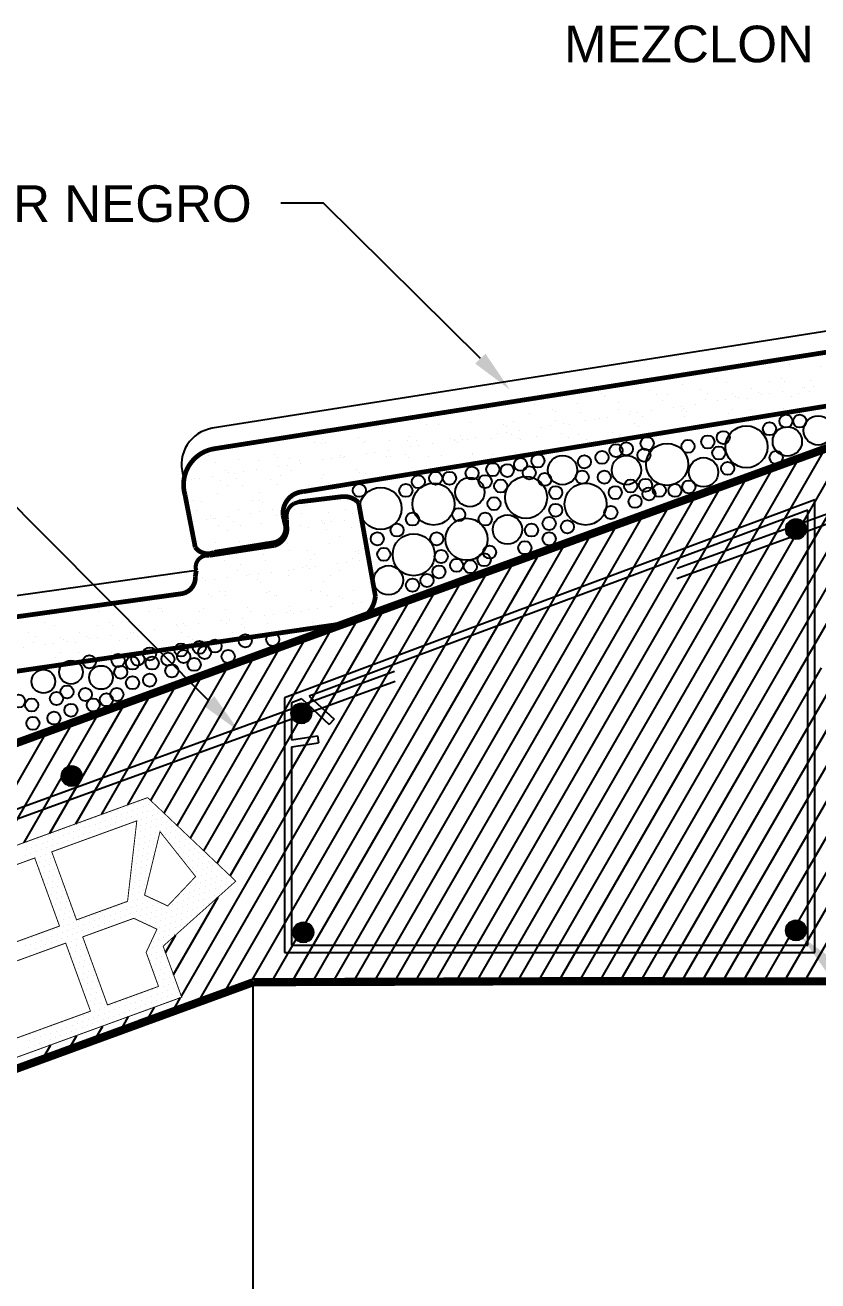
# Model space of a CAD drawing. Header units: inches. Extents: x -370 to 18, y -197 to 199.
# Drawn here: x -234.68 to -230.78, y -28.8 to -22.62 of the extents above; entities that cross this region are included whole.
import ezdxf
from ezdxf.enums import TextEntityAlignment as Align

# ---------------------------------------------------------------- set-up
doc = ezdxf.new("R2010")
doc.units = ezdxf.units.IN
doc.header["$MEASUREMENT"] = 0
doc.layers.add('TRAMAS', color=7, linetype='Continuous')
doc.styles.get("Standard").update_dxf_attribs({"font": 'arial.ttf'})

# ---------------------------------------------------------------- blocks, each defined once
blk = doc.blocks.new('*X574')
at = {"color": 0}
for p, q in [((4.0702, 4.6177), (4.0702, 4.6177)), ((4.0977, 4.627), (4.0977, 4.627)), ((4.1948, 4.618), (4.1948, 4.618)), ((4.0871, 4.607), (4.0871, 4.607)), ((4.1375, 4.5905), (4.1375, 4.5905)), ((4.1398, 4.5841), (4.1398, 4.5841)), ((4.1449, 4.5837), (4.1449, 4.5837)), ((4.1542, 4.6097), (4.1542, 4.6097)), ((4.1606, 4.5868), (4.1606, 4.5868)), ((4.1931, 4.5911), (4.1931, 4.5911)), ((4.2117, 4.6072), (4.2117, 4.6072)), ((4.0529, 4.5726), (4.0529, 4.5726)), ((4.0854, 4.5769), (4.0854, 4.5769)), ((4.1059, 4.5727), (4.1059, 4.5727)), ((4.1478, 4.5683), (4.1478, 4.5683)), ((4.1797, 4.5518), (4.1797, 4.5518)), ((4.2106, 4.5741), (4.2106, 4.5741)), ((4.0544, 4.5331), (4.0544, 4.5331)), ((4.1567, 4.5327), (4.1567, 4.5327)), ((3.8981, 4.4922), (3.8981, 4.4922)), ((3.978, 4.5173), (3.978, 4.5173)), ((3.9948, 4.5066), (3.9948, 4.5066)), ((4.0004, 4.4918), (4.0004, 4.4918)), ((4.0594, 4.5167), (4.0594, 4.5167)), ((4.1025, 4.5176), (4.1025, 4.5176)), ((4.1085, 4.4956), (4.1085, 4.4956)), ((4.1194, 4.5068), (4.1194, 4.5068)), ((4.2132, 4.497), (4.2132, 4.497)), ((4.2195, 4.5154), (4.2195, 4.5154)), ((4.2269, 4.5086), (4.2269, 4.5086)), ((4.2271, 4.5178), (4.2271, 4.5178)), ((4.23, 4.4924), (4.23, 4.4924)), ((4.244, 4.5071), (4.244, 4.5071)), ((3.931, 4.4677), (3.931, 4.4677)), ((3.9392, 4.4816), (3.9392, 4.4816)), ((3.9821, 4.4598), (3.9821, 4.4598)), ((4.0146, 4.464), (4.0146, 4.464)), ((4.0556, 4.4679), (4.0556, 4.4679)), ((4.069, 4.4712), (4.069, 4.4712)), ((4.0898, 4.4739), (4.0898, 4.4739)), ((4.0993, 4.4802), (4.0993, 4.4802)), ((4.1066, 4.4735), (4.1066, 4.4735)), ((4.1223, 4.4782), (4.1223, 4.4782)), ((4.1766, 4.4854), (4.1766, 4.4854)), ((4.1801, 4.4681), (4.1801, 4.4681)), ((4.1975, 4.4881), (4.1975, 4.4881)), ((3.8442, 4.4508), (3.8442, 4.4508)), ((3.8536, 4.4428), (3.8536, 4.4428)), ((3.8744, 4.4456), (3.8744, 4.4456)), ((3.907, 4.4499), (3.907, 4.4499)), ((3.9522, 4.4547), (3.9522, 4.4547)), ((3.9613, 4.457), (3.9613, 4.457)), ((3.979, 4.4451), (3.979, 4.4451)), ((3.9864, 4.4384), (3.9864, 4.4384)), ((4.0569, 4.4561), (4.0569, 4.4561)), ((4.1414, 4.4416), (4.1414, 4.4416)), ((4.1592, 4.4556), (4.1592, 4.4556)), ((3.778, 4.406), (3.778, 4.406)), ((3.8588, 4.41), (3.8588, 4.41)), ((3.8661, 4.4033), (3.8661, 4.4033)), ((3.8857, 4.417), (3.8857, 4.417)), ((3.9006, 4.4152), (3.9006, 4.4152)), ((3.9026, 4.4062), (3.9026, 4.4062)), ((4.0029, 4.4147), (4.0029, 4.4147)), ((4.0103, 4.4172), (4.0103, 4.4172)), ((4.0212, 4.4065), (4.0212, 4.4065)), ((4.0271, 4.4064), (4.0271, 4.4064)), ((4.111, 4.4186), (4.111, 4.4186)), ((4.1348, 4.4174), (4.1348, 4.4174)), ((4.1517, 4.4067), (4.1517, 4.4067)), ((4.1812, 4.4051), (4.1812, 4.4051)), ((4.1886, 4.3984), (4.1886, 4.3984)), ((4.2157, 4.4199), (4.2157, 4.4199)), ((4.2594, 4.4176), (4.2594, 4.4176)), ((3.5316, 4.369), (3.5316, 4.369)), ((3.5785, 4.3763), (3.5785, 4.3763)), ((3.5896, 4.3668), (3.5896, 4.3668)), ((3.6397, 4.3729), (3.6397, 4.3729)), ((3.7142, 4.3671), (3.7142, 4.3671)), ((3.7385, 4.3749), (3.7385, 4.3749)), ((3.7444, 4.3743), (3.7444, 4.3743)), ((3.7459, 4.3682), (3.7459, 4.3682)), ((3.8387, 4.3673), (3.8387, 4.3673)), ((3.8467, 4.3738), (3.8467, 4.3738)), ((3.9009, 4.3714), (3.9009, 4.3714)), ((3.9547, 4.3777), (3.9547, 4.3777)), ((3.9633, 4.3675), (3.9633, 4.3675)), ((4.0594, 4.379), (4.0594, 4.379)), ((4.061, 4.37), (4.061, 4.37)), ((4.0879, 4.3677), (4.0879, 4.3677)), ((4.1058, 4.3725), (4.1058, 4.3725)), ((4.1267, 4.3752), (4.1267, 4.3752)), ((4.1592, 4.3795), (4.1592, 4.3795)), ((4.1617, 4.3785), (4.1617, 4.3785)), ((4.2124, 4.368), (4.2124, 4.368)), ((4.2135, 4.3867), (4.2135, 4.3867)), ((4.2234, 4.3665), (4.2234, 4.3665)), ((4.2343, 4.3894), (4.2343, 4.3894)), ((3.3032, 4.338), (3.3032, 4.338)), ((3.4582, 4.3412), (3.4582, 4.3412)), ((3.6183, 4.3398), (3.6183, 4.3398)), ((3.7807, 4.3363), (3.7807, 4.3363)), ((3.7984, 4.3368), (3.7984, 4.3368)), ((3.8362, 4.337), (3.8362, 4.337)), ((3.8905, 4.3441), (3.8905, 4.3441)), ((3.9031, 4.3381), (3.9031, 4.3381)), ((3.9113, 4.3469), (3.9113, 4.3469)), ((3.9438, 4.3512), (3.9438, 4.3512)), ((3.9982, 4.3583), (3.9982, 4.3583)), ((4.0055, 4.3376), (4.0055, 4.3376)), ((4.019, 4.3611), (4.019, 4.3611)), ((4.0515, 4.3653), (4.0515, 4.3653)), ((4.0684, 4.3633), (4.0684, 4.3633)), ((4.1135, 4.3415), (4.1135, 4.3415)), ((4.2182, 4.3428), (4.2182, 4.3428)), ((3.1706, 4.3154), (3.1706, 4.3154)), ((3.1756, 4.3096), (3.1756, 4.3096)), ((3.273, 4.3286), (3.273, 4.3286)), ((3.2952, 4.3157), (3.2952, 4.3157)), ((3.312, 4.3049), (3.312, 4.3049)), ((3.338, 4.3061), (3.338, 4.3061)), ((3.3753, 4.3281), (3.3753, 4.3281)), ((3.4197, 4.3159), (3.4197, 4.3159)), ((3.4366, 4.3051), (3.4366, 4.3051)), ((3.4834, 4.332), (3.4834, 4.332)), ((3.5443, 4.3161), (3.5443, 4.3161)), ((3.5612, 4.3054), (3.5612, 4.3054)), ((3.5881, 4.3334), (3.5881, 4.3334)), ((3.6208, 4.3086), (3.6208, 4.3086)), ((3.6256, 4.3331), (3.6256, 4.3331)), ((3.6689, 4.3163), (3.6689, 4.3163)), ((3.6752, 4.3158), (3.6752, 4.3158)), ((3.6857, 4.3056), (3.6857, 4.3056)), ((3.6904, 4.3329), (3.6904, 4.3329)), ((3.696, 4.3185), (3.696, 4.3185)), ((3.7285, 4.3228), (3.7285, 4.3228)), ((3.7828, 4.33), (3.7828, 4.33)), ((3.7934, 4.3166), (3.7934, 4.3166)), ((3.8036, 4.3327), (3.8036, 4.3327)), ((3.8103, 4.3058), (3.8103, 4.3058)), ((3.918, 4.3168), (3.918, 4.3168)), ((3.9349, 4.306), (3.9349, 4.306)), ((3.9408, 4.3349), (3.9408, 4.3349)), ((3.9481, 4.3282), (3.9481, 4.3282)), ((4.0426, 4.317), (4.0426, 4.317)), ((4.1032, 4.3314), (4.1032, 4.3314)), ((2.8953, 4.2759), (2.8953, 4.2759)), ((2.904, 4.2825), (2.904, 4.2825)), ((3.012, 4.2864), (3.012, 4.2864)), ((3.0553, 4.2745), (3.0553, 4.2745)), ((3.0629, 4.3045), (3.0629, 4.3045)), ((3.1167, 4.2877), (3.1167, 4.2877)), ((3.1829, 4.3029), (3.1829, 4.3029)), ((3.1875, 4.3047), (3.1875, 4.3047)), ((3.2191, 4.2872), (3.2191, 4.2872)), ((3.3271, 4.2911), (3.3271, 4.2911)), ((3.373, 4.276), (3.373, 4.276)), ((3.4055, 4.2803), (3.4055, 4.2803)), ((3.4318, 4.2925), (3.4318, 4.2925)), ((3.4598, 4.2874), (3.4598, 4.2874)), ((3.4806, 4.2902), (3.4806, 4.2902)), ((3.498, 4.3047), (3.498, 4.3047)), ((3.5054, 4.298), (3.5054, 4.298)), ((3.5132, 4.2945), (3.5132, 4.2945)), ((3.5341, 4.292), (3.5341, 4.292)), ((3.5675, 4.3016), (3.5675, 4.3016)), ((3.5883, 4.3044), (3.5883, 4.3044)), ((3.6422, 4.2959), (3.6422, 4.2959)), ((3.6604, 4.3012), (3.6604, 4.3012)), ((3.7469, 4.2972), (3.7469, 4.2972)), ((3.8205, 4.2998), (3.8205, 4.2998)), ((3.8279, 4.293), (3.8279, 4.293)), ((3.8492, 4.2967), (3.8492, 4.2967)), ((2.6126, 4.2443), (2.6126, 4.2443)), ((2.8558, 4.2455), (2.8558, 4.2455)), ((2.8745, 4.2653), (2.8745, 4.2653)), ((2.9605, 4.2468), (2.9605, 4.2468)), ((2.9991, 4.2655), (2.9991, 4.2655)), ((3.0627, 4.2678), (3.0627, 4.2678)), ((3.0628, 4.2463), (3.0628, 4.2463)), ((3.1236, 4.2658), (3.1236, 4.2658)), ((3.1368, 4.2449), (3.1368, 4.2449)), ((3.1576, 4.2477), (3.1576, 4.2477)), ((3.1708, 4.2502), (3.1708, 4.2502)), ((3.1901, 4.2519), (3.1901, 4.2519)), ((3.2177, 4.271), (3.2177, 4.271)), ((3.2445, 4.2591), (3.2445, 4.2591)), ((3.2482, 4.266), (3.2482, 4.266)), ((3.2653, 4.2618), (3.2653, 4.2618)), ((3.2755, 4.2516), (3.2755, 4.2516)), ((3.2978, 4.2661), (3.2978, 4.2661)), ((3.3521, 4.2733), (3.3521, 4.2733)), ((3.3728, 4.2662), (3.3728, 4.2662)), ((3.3778, 4.2696), (3.3778, 4.2696)), ((3.3779, 4.2511), (3.3779, 4.2511)), ((3.3852, 4.2628), (3.3852, 4.2628)), ((3.4859, 4.255), (3.4859, 4.255)), ((3.4973, 4.2665), (3.4973, 4.2665)), ((3.5402, 4.2661), (3.5402, 4.2661)), ((3.5906, 4.2563), (3.5906, 4.2563)), ((3.6219, 4.2667), (3.6219, 4.2667)), ((2.4555, 4.2139), (2.4555, 4.2139)), ((2.5801, 4.2141), (2.5801, 4.2141)), ((2.62, 4.2376), (2.62, 4.2376)), ((2.6454, 4.2421), (2.6454, 4.2421)), ((2.7047, 4.2144), (2.7047, 4.2144)), ((2.7477, 4.2416), (2.7477, 4.2416)), ((2.775, 4.2408), (2.775, 4.2408)), ((2.8292, 4.2146), (2.8292, 4.2146)), ((2.9215, 4.2166), (2.9215, 4.2166)), ((2.9351, 4.2394), (2.9351, 4.2394)), ((2.9423, 4.2193), (2.9423, 4.2193)), ((2.9424, 4.2327), (2.9424, 4.2327)), ((2.9538, 4.2148), (2.9538, 4.2148)), ((2.9748, 4.2236), (2.9748, 4.2236)), ((3.0291, 4.2307), (3.0291, 4.2307)), ((3.05, 4.2335), (3.05, 4.2335)), ((3.0783, 4.215), (3.0783, 4.215)), ((3.0825, 4.2378), (3.0825, 4.2378)), ((3.0975, 4.2359), (3.0975, 4.2359)), ((3.2029, 4.2153), (3.2029, 4.2153)), ((3.2575, 4.2345), (3.2575, 4.2345)), ((3.2649, 4.2277), (3.2649, 4.2277)), ((3.3275, 4.2155), (3.3275, 4.2155)), ((3.3296, 4.214), (3.3296, 4.214)), ((3.42, 4.231), (3.42, 4.231)), ((2.2764, 4.1959), (2.2764, 4.1959)), ((2.3478, 4.2029), (2.3478, 4.2029)), ((2.3844, 4.1998), (2.3844, 4.1998)), ((2.4724, 4.2032), (2.4724, 4.2032)), ((2.4891, 4.2012), (2.4891, 4.2012)), ((2.4923, 4.2092), (2.4923, 4.2092)), ((2.4997, 4.2025), (2.4997, 4.2025)), ((2.5915, 4.2007), (2.5915, 4.2007)), ((2.597, 4.2034), (2.597, 4.2034)), ((2.6548, 4.2057), (2.6548, 4.2057)), ((2.6995, 4.2046), (2.6995, 4.2046)), ((2.7061, 4.1882), (2.7061, 4.1882)), ((2.7215, 4.2036), (2.7215, 4.2036)), ((2.7269, 4.191), (2.7269, 4.191)), ((2.7595, 4.1952), (2.7595, 4.1952)), ((2.8042, 4.2059), (2.8042, 4.2059)), ((2.8138, 4.2024), (2.8138, 4.2024)), ((2.8148, 4.2043), (2.8148, 4.2043)), ((2.8222, 4.1975), (2.8222, 4.1975)), ((2.8346, 4.2051), (2.8346, 4.2051)), ((2.8461, 4.2038), (2.8461, 4.2038)), ((2.8671, 4.2094), (2.8671, 4.2094)), ((2.9065, 4.2054), (2.9065, 4.2054)), ((2.9707, 4.2041), (2.9707, 4.2041)), ((2.9772, 4.2008), (2.9772, 4.2008)), ((3.0146, 4.2093), (3.0146, 4.2093)), ((3.0952, 4.2043), (3.0952, 4.2043)), ((3.1193, 4.2106), (3.1193, 4.2106)), ((3.1373, 4.1994), (3.1373, 4.1994)), ((3.1447, 4.1926), (3.1447, 4.1926)), ((3.2198, 4.2045), (3.2198, 4.2045)), ((3.2216, 4.2102), (3.2216, 4.2102)), ((2.212, 4.1755), (2.212, 4.1755)), ((2.2282, 4.1589), (2.2282, 4.1589)), ((2.284, 4.164), (2.284, 4.164)), ((2.3329, 4.1603), (2.3329, 4.1603)), ((2.3721, 4.1741), (2.3721, 4.1741)), ((2.3795, 4.1674), (2.3795, 4.1674)), ((2.4085, 4.1643), (2.4085, 4.1643)), ((2.4352, 4.1598), (2.4352, 4.1598)), ((2.4364, 4.1527), (2.4364, 4.1527)), ((2.4908, 4.1599), (2.4908, 4.1599)), ((2.5116, 4.1626), (2.5116, 4.1626)), ((2.5331, 4.1645), (2.5331, 4.1645)), ((2.5345, 4.1706), (2.5345, 4.1706)), ((2.5432, 4.1637), (2.5432, 4.1637)), ((2.5441, 4.1669), (2.5441, 4.1669)), ((2.5984, 4.174), (2.5984, 4.174)), ((2.6193, 4.1768), (2.6193, 4.1768)), ((2.6479, 4.165), (2.6479, 4.165)), ((2.6518, 4.1811), (2.6518, 4.1811)), ((2.6577, 4.1647), (2.6577, 4.1647)), ((2.6946, 4.1692), (2.6946, 4.1692)), ((2.7019, 4.1624), (2.7019, 4.1624)), ((2.7503, 4.1645), (2.7503, 4.1645)), ((2.7822, 4.1649), (2.7822, 4.1649)), ((2.857, 4.1657), (2.857, 4.1657)), ((2.8583, 4.1684), (2.8583, 4.1684)), ((2.9068, 4.1652), (2.9068, 4.1652)), ((2.963, 4.1697), (2.963, 4.1697)), ((2.2211, 4.1244), (2.2211, 4.1244)), ((2.2519, 4.139), (2.2519, 4.139)), ((2.2592, 4.1322), (2.2592, 4.1322)), ((2.2754, 4.1315), (2.2754, 4.1315)), ((2.2963, 4.1343), (2.2963, 4.1343)), ((2.3288, 4.1385), (2.3288, 4.1385)), ((2.3831, 4.1457), (2.3831, 4.1457)), ((2.387, 4.1228), (2.387, 4.1228)), ((2.4039, 4.1484), (2.4039, 4.1484)), ((2.4143, 4.1355), (2.4143, 4.1355)), ((2.4917, 4.1241), (2.4917, 4.1241)), ((2.5743, 4.1341), (2.5743, 4.1341)), ((2.5817, 4.1273), (2.5817, 4.1273)), ((2.594, 4.1236), (2.594, 4.1236)), ((2.702, 4.1275), (2.702, 4.1275)), ((2.7367, 4.1306), (2.7367, 4.1306)), ((2.1678, 4.1173), (2.1678, 4.1173)), ((2.1766, 4.1194), (2.1766, 4.1194)), ((2.1886, 4.1201), (2.1886, 4.1201)), ((2.2387, 4.1133), (2.2387, 4.1133)), ((2.2556, 4.1025), (2.2556, 4.1025)), ((2.2789, 4.1189), (2.2789, 4.1189)), ((2.294, 4.1004), (2.294, 4.1004)), ((2.3633, 4.1135), (2.3633, 4.1135)), ((2.3801, 4.1028), (2.3801, 4.1028)), ((2.4541, 4.099), (2.4541, 4.099)), ((2.4615, 4.0922), (2.4615, 4.0922)), ((2.4878, 4.1137), (2.4878, 4.1137)), ((2.5047, 4.103), (2.5047, 4.103)), ((2.6124, 4.114), (2.6124, 4.114)), ((2.1738, 4.0652), (2.1738, 4.0652)), ((2.1917, 4.0636), (2.1917, 4.0636)), ((2.2307, 4.0819), (2.2307, 4.0819)), ((2.3163, 4.0639), (2.3163, 4.0639)), ((2.3338, 4.0639), (2.3338, 4.0639)), ((2.3354, 4.0832), (2.3354, 4.0832)), ((2.1791, 4.0423), (2.1791, 4.0423)), ((2.2136, 4.0288), (2.2136, 4.0288)), ((2.2814, 4.0418), (2.2814, 4.0418)), ((2.3123, 4.0328), (2.3123, 4.0328)), ((2.3331, 4.0355), (2.3331, 4.0355)), ((2.3412, 4.0571), (2.3412, 4.0571)), ((2.3657, 4.0398), (2.3657, 4.0398)), ((2.3895, 4.0457), (2.3895, 4.0457)), ((2.2046, 4.0186), (2.2046, 4.0186)), ((2.221, 4.022), (2.221, 4.022)), ((2.2255, 4.0214), (2.2255, 4.0214)), ((2.2332, 4.0048), (2.2332, 4.0048)), ((2.258, 4.0256), (2.258, 4.0256)), ((2.271, 4.0131), (2.271, 4.0131)), ((2.2879, 4.0024), (2.2879, 4.0024)), ((2.3379, 4.0061), (2.3379, 4.0061)), ((2.376, 4.0252), (2.376, 4.0252)), ((2.2558, 3.9901), (2.2558, 3.9901)), ((2.1816, 3.9652), (2.1816, 3.9652)), ((2.224, 3.9635), (2.224, 3.9635)), ((2.284, 3.9647), (2.284, 3.9647)), ((2.2956, 3.9536), (2.2956, 3.9536)), ((2.3486, 3.9637), (2.3486, 3.9637))]:
    blk.add_line(p, q, dxfattribs=at)
blk = doc.blocks.new('*X580')
at = {"color": 0}
for p, q in [((4.6962, 3.734), (5.6076, 5.3126)), ((4.6384, 3.734), (5.5345, 5.286)), ((4.5806, 3.7338), (5.4614, 5.2595)), ((4.4649, 3.7334), (5.3153, 5.2063)), ((4.5227, 3.7336), (5.3884, 5.2329)), ((4.407, 3.7332), (5.2422, 5.1798)), ((4.3492, 3.733), (5.1691, 5.1532)), ((4.2335, 3.7326), (5.023, 5.1001)), ((4.2913, 3.7328), (5.0961, 5.1266)), ((4.1756, 3.7324), (4.9499, 5.0735)), ((4.1178, 3.7322), (4.8768, 5.0469)), ((4.0021, 3.7318), (4.7307, 4.9938)), ((4.0599, 3.732), (4.8038, 5.0204)), ((3.9442, 3.7316), (4.6576, 4.9672)), ((3.8864, 3.7314), (4.5845, 4.9406)), ((3.7689, 3.7279), (4.4384, 4.8875)), ((3.8285, 3.7312), (4.5115, 4.9141)), ((3.6957, 3.7012), (4.3653, 4.8609)), ((4.7539, 3.734), (5.4076, 4.8662)), ((3.6226, 3.6745), (4.2922, 4.8344)), ((3.5748, 3.6917), (4.2192, 4.8078)), ((3.7126, 4.0304), (4.1461, 4.7812)), ((3.6753, 4.0658), (4.0691, 4.7479)), ((4.8116, 3.7339), (5.3932, 4.7413)), ((3.6379, 4.1011), (3.9999, 4.7281)), ((3.5633, 4.1718), (3.8538, 4.675)), ((3.6006, 4.1364), (3.9269, 4.7015)), ((3.526, 4.2071), (3.7807, 4.6484)), ((3.4886, 4.2425), (3.7076, 4.6218)), ((4.8693, 3.7339), (5.3788, 4.6164)), ((4.927, 3.7338), (5.4315, 4.6076)), ((4.9847, 3.7337), (5.4882, 4.6058)), ((5.0424, 3.7337), (5.5449, 4.604)), ((5.1001, 3.7336), (5.6016, 4.6023)), ((3.3509, 4.2039), (3.5615, 4.5687)), ((3.424, 4.2306), (3.6346, 4.5953)), ((3.2778, 4.1773), (3.4884, 4.5421)), ((3.2047, 4.1507), (3.4153, 4.5155)), ((3.0585, 4.0975), (3.2692, 4.4624)), ((3.1316, 4.1241), (3.3423, 4.489)), ((2.9854, 4.0709), (3.1961, 4.4358)), ((5.1578, 3.7336), (5.5028, 4.3312)), ((5.2155, 3.7335), (5.5028, 4.2311)), ((5.2732, 3.7334), (5.5027, 4.131)), ((5.3309, 3.7334), (5.5027, 4.0309)), ((3.5524, 3.753), (3.6783, 3.971)), ((3.5301, 3.8143), (3.559, 3.8643)), ((3.5494, 3.6478), (3.5724, 3.6876)), ((3.4763, 3.6211), (3.4993, 3.6609)), ((3.3299, 3.5676), (3.3531, 3.6077)), ((3.4031, 3.5943), (3.4262, 3.6343)), ((3.2568, 3.5409), (3.28, 3.5811)), ((3.1836, 3.5142), (3.2069, 3.5545))]:
    blk.add_line(p, q, dxfattribs=at)
blk = doc.blocks.new('*X577')
at = {"color": 0}
for p, q in [((8.1875, 5.4375), (8.1875, 5.4375)), ((8.21875, 5.4375), (8.21875, 5.4375)), ((8.25, 5.4375), (8.25, 5.4375)), ((8.28125, 5.4375), (8.28125, 5.4375)), ((8.3125, 5.4375), (8.3125, 5.4375)), ((8.34375, 5.4375), (8.34375, 5.4375)), ((8.375, 5.4375), (8.375, 5.4375)), ((8.40625, 5.4375), (8.40625, 5.4375)), ((8.4375, 5.4375), (8.4375, 5.4375)), ((8.46875, 5.4375), (8.46875, 5.4375)), ((8.5, 5.4375), (8.5, 5.4375)), ((8.53125, 5.4375), (8.53125, 5.4375)), ((8.5625, 5.4375), (8.5625, 5.4375)), ((8.59375, 5.4375), (8.59375, 5.4375)), ((8.625, 5.4375), (8.625, 5.4375)), ((8.65625, 5.4375), (8.65625, 5.4375)), ((8.6875, 5.4375), (8.6875, 5.4375)), ((8.71875, 5.4375), (8.71875, 5.4375)), ((8.75, 5.4375), (8.75, 5.4375)), ((8.78125, 5.4375), (8.78125, 5.4375)), ((8.8125, 5.4375), (8.8125, 5.4375)), ((8.84375, 5.4375), (8.84375, 5.4375)), ((8.875, 5.4375), (8.875, 5.4375)), ((8.15625, 5.375), (8.15625, 5.375)), ((8.171875, 5.40625), (8.171875, 5.40625)), ((8.1875, 5.375), (8.1875, 5.375)), ((8.203125, 5.40625), (8.203125, 5.40625)), ((8.203125, 5.34375), (8.203125, 5.34375)), ((8.21875, 5.375), (8.21875, 5.375)), ((8.234375, 5.40625), (8.234375, 5.40625)), ((8.234375, 5.34375), (8.234375, 5.34375)), ((8.25, 5.375), (8.25, 5.375)), ((8.265625, 5.40625), (8.265625, 5.40625)), ((8.265625, 5.34375), (8.265625, 5.34375)), ((8.28125, 5.375), (8.28125, 5.375)), ((8.296875, 5.40625), (8.296875, 5.40625)), ((8.296875, 5.34375), (8.296875, 5.34375)), ((8.3125, 5.375), (8.3125, 5.375)), ((8.328125, 5.40625), (8.328125, 5.40625)), ((8.34375, 5.375), (8.34375, 5.375)), ((8.359375, 5.40625), (8.359375, 5.40625)), ((8.375, 5.375), (8.375, 5.375)), ((8.390625, 5.40625), (8.390625, 5.40625)), ((8.40625, 5.375), (8.40625, 5.375)), ((8.421875, 5.40625), (8.421875, 5.40625)), ((8.4375, 5.375), (8.4375, 5.375)), ((8.453125, 5.40625), (8.453125, 5.40625)), ((8.46875, 5.375), (8.46875, 5.375)), ((8.484375, 5.40625), (8.484375, 5.40625)), ((8.5, 5.375), (8.5, 5.375)), ((8.515625, 5.40625), (8.515625, 5.40625)), ((8.53125, 5.375), (8.53125, 5.375)), ((8.546875, 5.40625), (8.546875, 5.40625)), ((8.5625, 5.375), (8.5625, 5.375)), ((8.578125, 5.40625), (8.578125, 5.40625)), ((8.59375, 5.375), (8.59375, 5.375)), ((8.609375, 5.40625), (8.609375, 5.40625)), ((8.625, 5.375), (8.625, 5.375)), ((8.640625, 5.40625), (8.640625, 5.40625)), ((8.65625, 5.375), (8.65625, 5.375)), ((8.671875, 5.40625), (8.671875, 5.40625)), ((8.6875, 5.375), (8.6875, 5.375)), ((8.703125, 5.40625), (8.703125, 5.40625)), ((8.71875, 5.375), (8.71875, 5.375)), ((8.734375, 5.40625), (8.734375, 5.40625)), ((8.75, 5.375), (8.75, 5.375)), ((8.765625, 5.40625), (8.765625, 5.40625)), ((8.78125, 5.375), (8.78125, 5.375)), ((8.796875, 5.40625), (8.796875, 5.40625)), ((8.8125, 5.375), (8.8125, 5.375)), ((8.828125, 5.40625), (8.828125, 5.40625)), ((8.828125, 5.34375), (8.828125, 5.34375)), ((8.84375, 5.375), (8.84375, 5.375)), ((8.859375, 5.40625), (8.859375, 5.40625)), ((8.859375, 5.34375), (8.859375, 5.34375)), ((8.875, 5.375), (8.875, 5.375)), ((8.890625, 5.40625), (8.890625, 5.40625)), ((8.890625, 5.34375), (8.890625, 5.34375)), ((8.90625, 5.375), (8.90625, 5.375)), ((8.921875, 5.34375), (8.921875, 5.34375)), ((8.203125, 5.28125), (8.203125, 5.28125)), ((8.21875, 5.3125), (8.21875, 5.3125)), ((8.234375, 5.28125), (8.234375, 5.28125)), ((8.25, 5.3125), (8.25, 5.3125)), ((8.265625, 5.28125), (8.265625, 5.28125)), ((8.28125, 5.3125), (8.28125, 5.3125)), ((8.296875, 5.28125), (8.296875, 5.28125)), ((8.796875, 5.28125), (8.796875, 5.28125)), ((8.8125, 5.3125), (8.8125, 5.3125)), ((8.828125, 5.28125), (8.828125, 5.28125)), ((8.84375, 5.3125), (8.84375, 5.3125)), ((8.859375, 5.28125), (8.859375, 5.28125)), ((8.875, 5.3125), (8.875, 5.3125)), ((8.890625, 5.28125), (8.890625, 5.28125)), ((8.90625, 5.3125), (8.90625, 5.3125)), ((8.921875, 5.28125), (8.921875, 5.28125)), ((8.9375, 5.3125), (8.9375, 5.3125)), ((8.953125, 5.28125), (8.953125, 5.28125)), ((8.203125, 5.21875), (8.203125, 5.21875)), ((8.21875, 5.25), (8.21875, 5.25)), ((8.234375, 5.21875), (8.234375, 5.21875)), ((8.25, 5.25), (8.25, 5.25)), ((8.265625, 5.21875), (8.265625, 5.21875)), ((8.28125, 5.25), (8.28125, 5.25)), ((8.296875, 5.21875), (8.296875, 5.21875)), ((8.765625, 5.21875), (8.765625, 5.21875)), ((8.78125, 5.25), (8.78125, 5.25)), ((8.796875, 5.21875), (8.796875, 5.21875)), ((8.8125, 5.25), (8.8125, 5.25)), ((8.828125, 5.21875), (8.828125, 5.21875)), ((8.84375, 5.25), (8.84375, 5.25)), ((8.859375, 5.21875), (8.859375, 5.21875)), ((8.875, 5.25), (8.875, 5.25)), ((8.90625, 5.25), (8.90625, 5.25)), ((8.921875, 5.21875), (8.921875, 5.21875)), ((8.9375, 5.25), (8.9375, 5.25)), ((8.953125, 5.21875), (8.953125, 5.21875)), ((8.96875, 5.25), (8.96875, 5.25)), ((8.984375, 5.21875), (8.984375, 5.21875)), ((8.203125, 5.15625), (8.203125, 5.15625)), ((8.21875, 5.1875), (8.21875, 5.1875)), ((8.234375, 5.15625), (8.234375, 5.15625)), ((8.25, 5.1875), (8.25, 5.1875)), ((8.265625, 5.15625), (8.265625, 5.15625)), ((8.28125, 5.1875), (8.28125, 5.1875)), ((8.296875, 5.15625), (8.296875, 5.15625)), ((8.734375, 5.15625), (8.734375, 5.15625)), ((8.75, 5.1875), (8.75, 5.1875)), ((8.765625, 5.15625), (8.765625, 5.15625)), ((8.78125, 5.1875), (8.78125, 5.1875)), ((8.796875, 5.15625), (8.796875, 5.15625)), ((8.8125, 5.1875), (8.8125, 5.1875)), ((8.828125, 5.15625), (8.828125, 5.15625)), ((8.84375, 5.1875), (8.84375, 5.1875)), ((8.9375, 5.1875), (8.9375, 5.1875)), ((8.953125, 5.15625), (8.953125, 5.15625)), ((8.96875, 5.1875), (8.96875, 5.1875)), ((8.984375, 5.15625), (8.984375, 5.15625)), ((9, 5.1875), (9, 5.1875)), ((9.015625, 5.15625), (9.015625, 5.15625)), ((8.203125, 5.09375), (8.203125, 5.09375)), ((8.21875, 5.125), (8.21875, 5.125)), ((8.21875, 5.0625), (8.21875, 5.0625)), ((8.234375, 5.09375), (8.234375, 5.09375)), ((8.25, 5.125), (8.25, 5.125)), ((8.25, 5.0625), (8.25, 5.0625)), ((8.265625, 5.09375), (8.265625, 5.09375)), ((8.28125, 5.125), (8.28125, 5.125)), ((8.28125, 5.0625), (8.28125, 5.0625)), ((8.296875, 5.09375), (8.296875, 5.09375)), ((8.6875, 5.0625), (8.6875, 5.0625)), ((8.703125, 5.09375), (8.703125, 5.09375)), ((8.71875, 5.125), (8.71875, 5.125)), ((8.71875, 5.0625), (8.71875, 5.0625)), ((8.734375, 5.09375), (8.734375, 5.09375)), ((8.75, 5.125), (8.75, 5.125)), ((8.75, 5.0625), (8.75, 5.0625)), ((8.765625, 5.09375), (8.765625, 5.09375)), ((8.78125, 5.125), (8.78125, 5.125)), ((8.796875, 5.09375), (8.796875, 5.09375)), ((8.8125, 5.125), (8.8125, 5.125)), ((8.953125, 5.09375), (8.953125, 5.09375)), ((8.96875, 5.125), (8.96875, 5.125)), ((8.96875, 5.0625), (8.96875, 5.0625)), ((8.984375, 5.09375), (8.984375, 5.09375)), ((9, 5.125), (9, 5.125)), ((9, 5.0625), (9, 5.0625)), ((9.015625, 5.09375), (9.015625, 5.09375)), ((9.03125, 5.125), (9.03125, 5.125)), ((9.03125, 5.0625), (9.03125, 5.0625)), ((9.046875, 5.09375), (9.046875, 5.09375)), ((9.0625, 5.0625), (9.0625, 5.0625)), ((8.203125, 5.03125), (8.203125, 5.03125)), ((8.21875, 5), (8.21875, 5)), ((8.234375, 5.03125), (8.234375, 5.03125)), ((8.25, 5), (8.25, 5)), ((8.265625, 5.03125), (8.265625, 5.03125)), ((8.28125, 5), (8.28125, 5)), ((8.296875, 5.03125), (8.296875, 5.03125)), ((8.65625, 5), (8.65625, 5)), ((8.671875, 5.03125), (8.671875, 5.03125)), ((8.6875, 5), (8.6875, 5)), ((8.703125, 5.03125), (8.703125, 5.03125)), ((8.71875, 5), (8.71875, 5)), ((8.734375, 5.03125), (8.734375, 5.03125)), ((8.984375, 5.03125), (8.984375, 5.03125)), ((9, 5), (9, 5)), ((9.015625, 5.03125), (9.015625, 5.03125)), ((9.03125, 5), (9.03125, 5)), ((9.046875, 5.03125), (9.046875, 5.03125)), ((9.0625, 5), (9.0625, 5)), ((9.078125, 5.03125), (9.078125, 5.03125)), ((9.09375, 5), (9.09375, 5)), ((8, 4.9375), (8, 4.9375)), ((8.03125, 4.9375), (8.03125, 4.9375)), ((8.0625, 4.9375), (8.0625, 4.9375)), ((8.09375, 4.9375), (8.09375, 4.9375)), ((8.125, 4.9375), (8.125, 4.9375)), ((8.15625, 4.9375), (8.15625, 4.9375)), ((8.1875, 4.9375), (8.1875, 4.9375)), ((8.203125, 4.96875), (8.203125, 4.96875)), ((8.21875, 4.9375), (8.21875, 4.9375)), ((8.234375, 4.96875), (8.234375, 4.96875)), ((8.25, 4.9375), (8.25, 4.9375)), ((8.265625, 4.96875), (8.265625, 4.96875)), ((8.28125, 4.9375), (8.28125, 4.9375)), ((8.296875, 4.96875), (8.296875, 4.96875)), ((8.3125, 4.9375), (8.3125, 4.9375)), ((8.34375, 4.9375), (8.34375, 4.9375)), ((8.375, 4.9375), (8.375, 4.9375)), ((8.40625, 4.9375), (8.40625, 4.9375)), ((8.4375, 4.9375), (8.4375, 4.9375)), ((8.46875, 4.9375), (8.46875, 4.9375)), ((8.5, 4.9375), (8.5, 4.9375)), ((8.53125, 4.9375), (8.53125, 4.9375)), ((8.5625, 4.9375), (8.5625, 4.9375)), ((8.59375, 4.9375), (8.59375, 4.9375)), ((8.625, 4.9375), (8.625, 4.9375)), ((8.640625, 4.96875), (8.640625, 4.96875)), ((8.65625, 4.9375), (8.65625, 4.9375)), ((8.671875, 4.96875), (8.671875, 4.96875)), ((8.6875, 4.9375), (8.6875, 4.9375)), ((8.703125, 4.96875), (8.703125, 4.96875)), ((9, 4.9375), (9, 4.9375)), ((9.015625, 4.96875), (9.015625, 4.96875)), ((9.03125, 4.9375), (9.03125, 4.9375)), ((9.046875, 4.96875), (9.046875, 4.96875)), ((9.0625, 4.9375), (9.0625, 4.9375)), ((9.078125, 4.96875), (9.078125, 4.96875)), ((9.09375, 4.9375), (9.09375, 4.9375)), ((9.109375, 4.96875), (9.109375, 4.96875)), ((9.125, 4.9375), (9.125, 4.9375)), ((7.984375, 4.90625), (7.984375, 4.90625)), ((8, 4.875), (8, 4.875)), ((8.015625, 4.90625), (8.015625, 4.90625)), ((8.03125, 4.875), (8.03125, 4.875)), ((8.046875, 4.90625), (8.046875, 4.90625)), ((8.0625, 4.875), (8.0625, 4.875)), ((8.078125, 4.90625), (8.078125, 4.90625)), ((8.09375, 4.875), (8.09375, 4.875)), ((8.109375, 4.90625), (8.109375, 4.90625)), ((8.125, 4.875), (8.125, 4.875)), ((8.140625, 4.90625), (8.140625, 4.90625)), ((8.15625, 4.875), (8.15625, 4.875)), ((8.171875, 4.90625), (8.171875, 4.90625)), ((8.1875, 4.875), (8.1875, 4.875)), ((8.203125, 4.90625), (8.203125, 4.90625)), ((8.21875, 4.875), (8.21875, 4.875)), ((8.234375, 4.90625), (8.234375, 4.90625)), ((8.25, 4.875), (8.25, 4.875)), ((8.265625, 4.90625), (8.265625, 4.90625)), ((8.28125, 4.875), (8.28125, 4.875)), ((8.296875, 4.90625), (8.296875, 4.90625)), ((8.3125, 4.875), (8.3125, 4.875)), ((8.328125, 4.90625), (8.328125, 4.90625)), ((8.34375, 4.875), (8.34375, 4.875)), ((8.359375, 4.90625), (8.359375, 4.90625)), ((8.375, 4.875), (8.375, 4.875)), ((8.390625, 4.90625), (8.390625, 4.90625)), ((8.40625, 4.875), (8.40625, 4.875)), ((8.421875, 4.90625), (8.421875, 4.90625)), ((8.4375, 4.875), (8.4375, 4.875)), ((8.453125, 4.90625), (8.453125, 4.90625)), ((8.46875, 4.875), (8.46875, 4.875)), ((8.484375, 4.90625), (8.484375, 4.90625)), ((8.5, 4.875), (8.5, 4.875)), ((8.515625, 4.90625), (8.515625, 4.90625)), ((8.53125, 4.875), (8.53125, 4.875)), ((8.546875, 4.90625), (8.546875, 4.90625)), ((8.5625, 4.875), (8.5625, 4.875)), ((8.578125, 4.90625), (8.578125, 4.90625)), ((8.59375, 4.875), (8.59375, 4.875)), ((8.609375, 4.90625), (8.609375, 4.90625)), ((8.625, 4.875), (8.625, 4.875)), ((8.640625, 4.90625), (8.640625, 4.90625)), ((8.65625, 4.875), (8.65625, 4.875)), ((8.671875, 4.90625), (8.671875, 4.90625)), ((8.6875, 4.875), (8.6875, 4.875)), ((8.703125, 4.90625), (8.703125, 4.90625)), ((8.71875, 4.875), (8.71875, 4.875)), ((8.734375, 4.90625), (8.734375, 4.90625)), ((8.75, 4.875), (8.75, 4.875)), ((8.875, 4.875), (8.875, 4.875)), ((8.90625, 4.875), (8.90625, 4.875)), ((8.9375, 4.875), (8.9375, 4.875)), ((8.953125, 4.90625), (8.953125, 4.90625)), ((8.96875, 4.875), (8.96875, 4.875)), ((8.984375, 4.90625), (8.984375, 4.90625)), ((9, 4.875), (9, 4.875)), ((9.015625, 4.90625), (9.015625, 4.90625)), ((9.03125, 4.875), (9.03125, 4.875)), ((9.046875, 4.90625), (9.046875, 4.90625)), ((9.0625, 4.875), (9.0625, 4.875)), ((9.078125, 4.90625), (9.078125, 4.90625)), ((9.09375, 4.875), (9.09375, 4.875)), ((9.109375, 4.90625), (9.109375, 4.90625)), ((9.125, 4.875), (9.125, 4.875)), ((9.140625, 4.90625), (9.140625, 4.90625)), ((9.15625, 4.875), (9.15625, 4.875)), ((8.203125, 4.84375), (8.203125, 4.84375)), ((8.21875, 4.8125), (8.21875, 4.8125)), ((8.234375, 4.84375), (8.234375, 4.84375)), ((8.25, 4.8125), (8.25, 4.8125)), ((8.265625, 4.84375), (8.265625, 4.84375)), ((8.28125, 4.8125), (8.28125, 4.8125)), ((8.296875, 4.84375), (8.296875, 4.84375)), ((8.609375, 4.84375), (8.609375, 4.84375)), ((8.640625, 4.84375), (8.640625, 4.84375)), ((8.65625, 4.8125), (8.65625, 4.8125)), ((8.671875, 4.84375), (8.671875, 4.84375)), ((8.6875, 4.8125), (8.6875, 4.8125)), ((8.703125, 4.84375), (8.703125, 4.84375)), ((8.71875, 4.8125), (8.71875, 4.8125)), ((8.734375, 4.84375), (8.734375, 4.84375)), ((8.75, 4.8125), (8.75, 4.8125)), ((8.765625, 4.84375), (8.765625, 4.84375)), ((8.78125, 4.8125), (8.78125, 4.8125)), ((8.796875, 4.84375), (8.796875, 4.84375)), ((8.8125, 4.8125), (8.8125, 4.8125)), ((8.828125, 4.84375), (8.828125, 4.84375)), ((8.84375, 4.8125), (8.84375, 4.8125)), ((8.859375, 4.84375), (8.859375, 4.84375)), ((8.875, 4.8125), (8.875, 4.8125)), ((8.890625, 4.84375), (8.890625, 4.84375)), ((8.90625, 4.8125), (8.90625, 4.8125)), ((8.921875, 4.84375), (8.921875, 4.84375)), ((8.9375, 4.8125), (8.9375, 4.8125)), ((8.953125, 4.84375), (8.953125, 4.84375)), ((8.96875, 4.8125), (8.96875, 4.8125)), ((8.984375, 4.84375), (8.984375, 4.84375)), ((9, 4.8125), (9, 4.8125)), ((9.015625, 4.84375), (9.015625, 4.84375)), ((9.03125, 4.8125), (9.03125, 4.8125)), ((9.046875, 4.84375), (9.046875, 4.84375)), ((9.0625, 4.8125), (9.0625, 4.8125)), ((9.078125, 4.84375), (9.078125, 4.84375)), ((9.09375, 4.8125), (9.09375, 4.8125)), ((9.109375, 4.84375), (9.109375, 4.84375)), ((9.140625, 4.84375), (9.140625, 4.84375)), ((9.171875, 4.84375), (9.171875, 4.84375)), ((8.203125, 4.78125), (8.203125, 4.78125)), ((8.203125, 4.71875), (8.203125, 4.71875)), ((8.21875, 4.75), (8.21875, 4.75)), ((8.234375, 4.78125), (8.234375, 4.78125)), ((8.234375, 4.71875), (8.234375, 4.71875)), ((8.25, 4.75), (8.25, 4.75)), ((8.265625, 4.78125), (8.265625, 4.78125)), ((8.265625, 4.71875), (8.265625, 4.71875)), ((8.28125, 4.75), (8.28125, 4.75)), ((8.296875, 4.78125), (8.296875, 4.78125)), ((8.296875, 4.71875), (8.296875, 4.71875)), ((8.671875, 4.78125), (8.671875, 4.78125)), ((8.703125, 4.78125), (8.703125, 4.78125)), ((8.703125, 4.71875), (8.703125, 4.71875)), ((8.71875, 4.75), (8.71875, 4.75)), ((8.734375, 4.78125), (8.734375, 4.78125)), ((8.734375, 4.71875), (8.734375, 4.71875)), ((8.75, 4.75), (8.75, 4.75)), ((8.765625, 4.78125), (8.765625, 4.78125)), ((8.765625, 4.71875), (8.765625, 4.71875)), ((8.78125, 4.75), (8.78125, 4.75)), ((8.796875, 4.78125), (8.796875, 4.78125)), ((8.796875, 4.71875), (8.796875, 4.71875)), ((8.8125, 4.75), (8.8125, 4.75)), ((8.828125, 4.78125), (8.828125, 4.78125)), ((8.828125, 4.71875), (8.828125, 4.71875)), ((8.84375, 4.75), (8.84375, 4.75)), ((8.859375, 4.78125), (8.859375, 4.78125)), ((8.859375, 4.71875), (8.859375, 4.71875)), ((8.875, 4.75), (8.875, 4.75)), ((8.890625, 4.78125), (8.890625, 4.78125)), ((8.90625, 4.75), (8.90625, 4.75)), ((8.921875, 4.78125), (8.921875, 4.78125)), ((8.9375, 4.75), (8.9375, 4.75)), ((8.953125, 4.78125), (8.953125, 4.78125)), ((8.984375, 4.78125), (8.984375, 4.78125)), ((9.015625, 4.78125), (9.015625, 4.78125)), ((8.203125, 4.65625), (8.203125, 4.65625)), ((8.21875, 4.6875), (8.21875, 4.6875)), ((8.234375, 4.65625), (8.234375, 4.65625)), ((8.25, 4.6875), (8.25, 4.6875)), ((8.265625, 4.65625), (8.265625, 4.65625)), ((8.28125, 4.6875), (8.28125, 4.6875)), ((8.296875, 4.65625), (8.296875, 4.65625)), ((8.640625, 4.65625), (8.640625, 4.65625)), ((8.65625, 4.6875), (8.65625, 4.6875)), ((8.671875, 4.65625), (8.671875, 4.65625)), ((8.6875, 4.6875), (8.6875, 4.6875)), ((8.703125, 4.65625), (8.703125, 4.65625)), ((8.71875, 4.6875), (8.71875, 4.6875)), ((8.75, 4.6875), (8.75, 4.6875)), ((8.78125, 4.6875), (8.78125, 4.6875)), ((8.203125, 4.59375), (8.203125, 4.59375)), ((8.21875, 4.625), (8.21875, 4.625)), ((8.234375, 4.59375), (8.234375, 4.59375)), ((8.25, 4.625), (8.25, 4.625)), ((8.265625, 4.59375), (8.265625, 4.59375)), ((8.28125, 4.625), (8.28125, 4.625)), ((8.296875, 4.59375), (8.296875, 4.59375)), ((8.609375, 4.59375), (8.609375, 4.59375)), ((8.625, 4.625), (8.625, 4.625)), ((8.640625, 4.59375), (8.640625, 4.59375)), ((8.65625, 4.625), (8.65625, 4.625)), ((8.671875, 4.59375), (8.671875, 4.59375)), ((8.6875, 4.625), (8.6875, 4.625)), ((8.203125, 4.53125), (8.203125, 4.53125)), ((8.21875, 4.5625), (8.21875, 4.5625)), ((8.234375, 4.53125), (8.234375, 4.53125)), ((8.25, 4.5625), (8.25, 4.5625)), ((8.265625, 4.53125), (8.265625, 4.53125)), ((8.28125, 4.5625), (8.28125, 4.5625)), ((8.296875, 4.53125), (8.296875, 4.53125)), ((8.609375, 4.53125), (8.609375, 4.53125)), ((8.625, 4.5625), (8.625, 4.5625)), ((8.640625, 4.53125), (8.640625, 4.53125)), ((8.65625, 4.5625), (8.65625, 4.5625)), ((8.671875, 4.53125), (8.671875, 4.53125)), ((8.6875, 4.5625), (8.6875, 4.5625)), ((7.84375, 4.4375), (7.84375, 4.4375)), ((7.875, 4.4375), (7.875, 4.4375)), ((7.90625, 4.4375), (7.90625, 4.4375)), ((7.9375, 4.4375), (7.9375, 4.4375)), ((7.96875, 4.4375), (7.96875, 4.4375)), ((8, 4.4375), (8, 4.4375)), ((8.03125, 4.4375), (8.03125, 4.4375)), ((8.0625, 4.4375), (8.0625, 4.4375)), ((8.09375, 4.4375), (8.09375, 4.4375)), ((8.125, 4.4375), (8.125, 4.4375)), ((8.15625, 4.4375), (8.15625, 4.4375)), ((8.1875, 4.4375), (8.1875, 4.4375)), ((8.203125, 4.46875), (8.203125, 4.46875)), ((8.21875, 4.5), (8.21875, 4.5)), ((8.21875, 4.4375), (8.21875, 4.4375)), ((8.234375, 4.46875), (8.234375, 4.46875)), ((8.25, 4.5), (8.25, 4.5)), ((8.25, 4.4375), (8.25, 4.4375)), ((8.265625, 4.46875), (8.265625, 4.46875)), ((8.28125, 4.5), (8.28125, 4.5)), ((8.28125, 4.4375), (8.28125, 4.4375)), ((8.296875, 4.46875), (8.296875, 4.46875)), ((8.3125, 4.4375), (8.3125, 4.4375)), ((8.34375, 4.4375), (8.34375, 4.4375)), ((8.375, 4.4375), (8.375, 4.4375)), ((8.40625, 4.4375), (8.40625, 4.4375)), ((8.4375, 4.4375), (8.4375, 4.4375)), ((8.46875, 4.4375), (8.46875, 4.4375)), ((8.5, 4.4375), (8.5, 4.4375)), ((8.53125, 4.4375), (8.53125, 4.4375)), ((8.5625, 4.4375), (8.5625, 4.4375)), ((8.59375, 4.4375), (8.59375, 4.4375)), ((8.609375, 4.46875), (8.609375, 4.46875)), ((8.625, 4.5), (8.625, 4.5)), ((8.625, 4.4375), (8.625, 4.4375)), ((8.640625, 4.46875), (8.640625, 4.46875)), ((8.65625, 4.5), (8.65625, 4.5)), ((8.65625, 4.4375), (8.65625, 4.4375)), ((8.671875, 4.46875), (8.671875, 4.46875)), ((8.6875, 4.5), (8.6875, 4.5)), ((8.6875, 4.4375), (8.6875, 4.4375)), ((7.8125, 4.375), (7.8125, 4.375)), ((7.828125, 4.40625), (7.828125, 4.40625)), ((7.84375, 4.375), (7.84375, 4.375)), ((7.859375, 4.40625), (7.859375, 4.40625)), ((7.875, 4.375), (7.875, 4.375)), ((7.890625, 4.40625), (7.890625, 4.40625)), ((7.90625, 4.375), (7.90625, 4.375)), ((7.921875, 4.40625), (7.921875, 4.40625)), ((7.9375, 4.375), (7.9375, 4.375)), ((7.953125, 4.40625), (7.953125, 4.40625)), ((7.96875, 4.375), (7.96875, 4.375)), ((7.984375, 4.40625), (7.984375, 4.40625)), ((8, 4.375), (8, 4.375)), ((8.015625, 4.40625), (8.015625, 4.40625)), ((8.03125, 4.375), (8.03125, 4.375)), ((8.046875, 4.40625), (8.046875, 4.40625)), ((8.0625, 4.375), (8.0625, 4.375)), ((8.078125, 4.40625), (8.078125, 4.40625)), ((8.09375, 4.375), (8.09375, 4.375)), ((8.109375, 4.40625), (8.109375, 4.40625)), ((8.125, 4.375), (8.125, 4.375)), ((8.140625, 4.40625), (8.140625, 4.40625)), ((8.15625, 4.375), (8.15625, 4.375)), ((8.171875, 4.40625), (8.171875, 4.40625)), ((8.1875, 4.375), (8.1875, 4.375)), ((8.203125, 4.40625), (8.203125, 4.40625)), ((8.21875, 4.375), (8.21875, 4.375)), ((8.234375, 4.40625), (8.234375, 4.40625)), ((8.25, 4.375), (8.25, 4.375)), ((8.265625, 4.40625), (8.265625, 4.40625)), ((8.28125, 4.375), (8.28125, 4.375)), ((8.296875, 4.40625), (8.296875, 4.40625)), ((8.3125, 4.375), (8.3125, 4.375)), ((8.328125, 4.40625), (8.328125, 4.40625)), ((8.34375, 4.375), (8.34375, 4.375)), ((8.359375, 4.40625), (8.359375, 4.40625)), ((8.375, 4.375), (8.375, 4.375)), ((8.390625, 4.40625), (8.390625, 4.40625)), ((8.40625, 4.375), (8.40625, 4.375)), ((8.421875, 4.40625), (8.421875, 4.40625)), ((8.4375, 4.375), (8.4375, 4.375)), ((8.453125, 4.40625), (8.453125, 4.40625)), ((8.46875, 4.375), (8.46875, 4.375)), ((8.484375, 4.40625), (8.484375, 4.40625)), ((8.5, 4.375), (8.5, 4.375)), ((8.515625, 4.40625), (8.515625, 4.40625)), ((8.53125, 4.375), (8.53125, 4.375)), ((8.546875, 4.40625), (8.546875, 4.40625)), ((8.5625, 4.375), (8.5625, 4.375)), ((8.578125, 4.40625), (8.578125, 4.40625)), ((8.59375, 4.375), (8.59375, 4.375)), ((8.609375, 4.40625), (8.609375, 4.40625)), ((8.625, 4.375), (8.625, 4.375)), ((8.640625, 4.40625), (8.640625, 4.40625)), ((8.65625, 4.375), (8.65625, 4.375)), ((8.671875, 4.40625), (8.671875, 4.40625)), ((8.6875, 4.375), (8.6875, 4.375))]:
    blk.add_line(p, q, dxfattribs=at)
blk = doc.blocks.new('*X572')
at = {"color": 0}
for p, q in [((4.7673, -1.5437), (4.7941, -1.5437)), ((4.7721, -1.5406), (4.7893, -1.5406)), ((4.775, -1.5785), (4.775, -1.5395)), ((4.7875, -1.5781), (4.7875, -1.5399)), ((4.7604, -1.5594), (4.801, -1.5594)), ((4.7605, -1.5562), (4.8008, -1.5562)), ((4.7607, -1.5625), (4.8007, -1.5625)), ((4.7612, -1.5531), (4.8001, -1.5531)), ((4.7615, -1.5656), (4.7999, -1.5656)), ((4.7625, -1.5681), (4.7625, -1.5499)), ((4.7625, -1.55), (4.7989, -1.55)), ((4.7628, -1.5688), (4.7985, -1.5688)), ((4.7644, -1.5469), (4.7969, -1.5469)), ((4.7649, -1.5719), (4.7964, -1.5719)), ((4.8, -1.5652), (4.8, -1.5528)), ((4.7681, -1.575), (4.7932, -1.575)), ((4.7738, -1.5781), (4.7876, -1.5781))]:
    blk.add_line(p, q, dxfattribs=at)
blk = doc.blocks.new('A$C19EF2EDB')
for p, q in [((14.30606, 7.43959), (9.06263, 5.53114)), ((14.32218, 7.3953), (9.06005, 5.48004)), ((7.32156, 7.32814), (7.11204, 7.32814)), ((8.09371, 6.56321), (7.32156, 7.32814)), ((6.76032, 4.87882), (5.31543, 6.33113)), ((9.73977, 5.86918), (7.1295, 4.89586)), ((9.73977, 3.64408), (9.73977, 5.86918)), ((9.70485, 5.81889), (7.25139, 4.90404)), ((9.70485, 3.679), (9.70485, 5.81889)), ((7.6711, 5.02467), (2.82114, 3.25942)), ((7.67461, 4.97578), (2.83726, 3.21513)), ((7.1295, 4.89586), (7.1295, 3.64408)), ((7.21471, 4.89037), (7.16442, 4.87161)), ((7.21471, 4.89037), (7.35046, 4.76519)), ((7.25139, 4.90404), (7.37414, 4.79086)), ((7.16442, 4.87161), (7.16442, 4.68977)), ((7.37414, 4.79086), (7.35046, 4.76519)), ((7.16442, 4.68977), (7.29286, 4.70951)), ((7.29286, 4.70951), (7.29817, 4.675)), ((7.16442, 4.65444), (7.29817, 4.675)), ((7.16442, 4.65444), (7.16442, 3.679)), ((7.1295, 3.64408), (9.73977, 3.64408)), ((7.16442, 3.679), (9.70485, 3.679))]:
    blk.add_line(p, q)
for points, format in [([(14.1976, 7.72254, 0.04016, 0.04016, 0), (14.1976, 7.72254, 0.04016, 0.04016, 0), (14.1976, 7.72254, 0.04016, 0.04016, 0), (0.9202, 2.89507, 0.04016, 0.04016, 0), (1.09188, 2.42337, 0.04016, 0.04016, 0), (1.27842, 2.44039, 0.03492, 0.03492, -2.6324279), (1.41088, 2.45127, 0.04016, 0.04016, 0), (1.41088, 2.45127, 0.04016, 0.04016, 0), (2.95427, 2.02861, 0.04016, 0.04016, 0), (2.95427, 2.02861, 0.04016, 0.04016, 0), (2.95427, 2.02861, 0.04016, 0.04016, 0), (6.97657, 3.49748, 0.04016, 0.04016, 0)], "xyseb"), ([(9.99523, 6.72992), (6.77477, 6.22069, 0.4515588), (6.63063, 5.99374), (6.63554, 5.96921, 0.4066557)], "xyb"), ([(6.69612, 5.52129), (3.46726, 5.06835, 0.4515588), (3.31919, 4.84395), (3.32367, 4.81934, 0.4066557)], "xyb")]:
    blk.add_lwpolyline(points, format=format)
for points, const_width in [([(9.99541, 6.72938), (9.99097, 6.70052, -0.4030868), (9.92169, 6.61448), (6.78491, 6.12036, 0.4515588), (6.64077, 5.89341), (6.69119, 5.63593, 0.3549331), (6.78483, 5.61097), (7.07959, 5.65867, 0.4220892), (7.13396, 5.7474), (7.12321, 5.7919, -0.4261719), (7.22284, 5.90964), (10.73486, 6.48335, 0.3809046), (10.87861, 6.61897), (10.78808, 7.07724, 0.238425), (10.70453, 7.10565), (10.49683, 7.07668)], 0.02326), ([(6.69629, 5.52075), (6.69134, 5.49197, -0.4030868), (6.62058, 5.40716), (3.47565, 4.96786, 0.4515588), (3.32757, 4.74346), (3.37349, 4.48514, 0.3549331), (3.46668, 4.45854), (3.76222, 4.50109, 0.4220892), (3.81814, 4.58886), (3.80816, 4.63355, -0.4261719), (3.90984, 4.74953), (7.43134, 5.26185, 0.3809046), (7.57743, 5.39495), (7.49491, 5.85473, 0.238425), (7.41187, 5.88459), (7.20369, 5.85925)], 0.02326), ([(7.20761, 5.86102), (7.1772, 5.85086, 0.3448928), (7.14268, 5.77203), (7.14268, 5.74, -0.3824067), (7.08155, 5.64381), (6.76041, 5.59466, 0.5657963), (6.69629, 5.52075)], 0.02008)]:
    blk.add_lwpolyline(points, format="xyb", dxfattribs=dict(const_width=const_width))
at = {"color": 2, "const_width": 0.00445}
for points in [[(5.03442, 3.88733), (6.45691, 4.40508), (6.89067, 3.99439), (6.5332, 3.67476), (6.62457, 3.42373), (5.36943, 2.9669)], [(6.10713, 3.80396), (5.98531, 4.13867), (6.40369, 4.29095), (6.35816, 3.89533), (6.10713, 3.80396)], [(6.51782, 4.23772), (6.44183, 3.92579), (6.55596, 3.87257), (6.69286, 4.01715), (6.51782, 4.23772)], [(6.02345, 3.77351), (5.5214, 3.59078), (5.39958, 3.92548), (5.90163, 4.10821), (6.02345, 3.77351)], [(6.25941, 3.38558), (6.51043, 3.47695), (6.25941, 3.38558), (6.13758, 3.72029), (6.38861, 3.81165), (6.50274, 3.75843), (6.44952, 3.6443), (6.51043, 3.47695)], [(6.17573, 3.35513), (5.67368, 3.1724), (5.55185, 3.5071), (6.05391, 3.68983), (6.17573, 3.35513)]]:
    blk.add_lwpolyline(points, dxfattribs=at)
at = {"const_width": 0.04016}
for points in [[(9.98855, 3.50129), (8.53285, 3.50274), (6.97657, 3.49748), (6.97657, 3.49748)], [(6.41689, 3.2937), (6.97657, 3.49748)]]:
    blk.add_lwpolyline(points, dxfattribs=at)
blk.add_lwpolyline([(6.97657, 3.49748), (9.98857, 3.49748), (9.98857, 0.7344), (6.97657, 0.7344)], close=True)
at = {"color": 8, "transparency": 33554610}
for centre, radius in [((9.51623, 6.21864), 0.03223), ((9.59678, 6.2562), 0.03223), ((9.66502, 6.2562), 0.03223), ((9.75568, 6.21045), 0.07205), ((8.91442, 6.14544), 0.03223), ((9.21266, 6.15366), 0.03223), ((9.28855, 6.17532), 0.03223), ((9.40285, 6.12995), 0.10333), ((9.6039, 6.1563), 0.07205), ((8.7609, 6.11136), 0.03223), ((8.81207, 6.11988), 0.03223), ((8.89824, 6.08868), 0.03223), ((9.01254, 6.04331), 0.10333), ((9.11508, 6.132), 0.03223), ((9.26687, 6.09951), 0.03223), ((8.29178, 6.0432), 0.03223), ((8.37707, 6.06024), 0.03223), ((8.49801, 6.01551), 0.07205), ((8.6055, 6.05619), 0.03223), ((8.69224, 6.07785), 0.03223), ((8.81243, 6.01551), 0.07205), ((9.1919, 6.00468), 0.07205), ((9.31023, 6.0237), 0.03223), ((9.54876, 6.07785), 0.03223), ((7.78854, 5.958), 0.03223), ((7.87383, 5.97504), 0.03223), ((7.94207, 5.97504), 0.03223), ((8.05295, 6.0006), 0.03223), ((8.11761, 5.95872), 0.03223), ((8.1553, 6.01764), 0.03223), ((8.22603, 6.01287), 0.03223), ((8.33445, 6.00204), 0.03223), ((8.41035, 5.96955), 0.03223), ((8.59466, 5.98038), 0.03223), ((8.70308, 5.98038), 0.03223), ((7.49854, 5.9154), 0.03223), ((7.60308, 5.82671), 0.10333), ((7.7273, 5.9154), 0.03223), ((7.86329, 5.84837), 0.10333), ((8.04264, 5.90721), 0.07205), ((8.1935, 5.93706), 0.03223), ((8.31865, 5.88086), 0.10333), ((8.46456, 5.90457), 0.03223), ((8.61139, 5.84837), 0.10333), ((8.75729, 5.90457), 0.03223), ((8.83318, 5.93706), 0.03223), ((8.9059, 5.94096), 0.03223), ((8.92295, 5.89836), 0.03223), ((8.97413, 5.9154), 0.03223), ((9.0509, 5.9154), 0.03223), ((9.11913, 5.93244), 0.03223), ((8.16098, 5.85042), 0.03223), ((8.85487, 5.86125), 0.03223), ((7.75982, 5.77461), 0.03223), ((7.98751, 5.79627), 0.03223), ((8.11761, 5.77461), 0.03223), ((8.46456, 5.81793), 0.03223), ((8.73561, 5.8071), 0.03223), ((7.68393, 5.72046), 0.03223), ((8.02592, 5.67509), 0.10333), ((8.22696, 5.7231), 0.07205), ((8.34529, 5.72046), 0.03223), ((8.43203, 5.75295), 0.03223), ((8.52207, 5.73648), 0.03223), ((9.64613, 5.72506), 0.04946), ((7.58635, 5.67713), 0.03223), ((7.76571, 5.59928), 0.10333), ((7.87909, 5.67713), 0.03223), ((8.43203, 5.67713), 0.03223), ((7.61888, 5.60132), 0.03223), ((7.90077, 5.59049), 0.03223), ((8.13929, 5.61215), 0.03223), ((8.31277, 5.63381), 0.03223), ((7.97666, 5.54717), 0.03223), ((8.04442, 5.54052), 0.03223), ((8.11266, 5.5746), 0.03223), ((7.64149, 5.47401), 0.07205), ((7.83119, 5.47236), 0.03223), ((7.88993, 5.51468), 0.03223), ((7.75982, 5.4497), 0.03223), ((6.93701, 5.17595), 0.03223), ((7.07237, 5.18238), 0.03223), ((6.46648, 5.11156), 0.03223), ((6.62117, 5.13088), 0.03223), ((6.63407, 5.09868), 0.03223), ((6.71141, 5.14375), 0.03223), ((6.7372, 5.118), 0.03223), ((6.78876, 5.15019), 0.03223), ((6.85322, 5.09868), 0.03223), ((6.07974, 5.02142), 0.05801), ((6.16998, 5.07293), 0.03223), ((6.31178, 5.07937), 0.03223), ((6.38268, 5.06649), 0.03223), ((6.40847, 5.08581), 0.03223), ((6.47937, 5.06649), 0.03223), ((6.55672, 5.08581), 0.03223), ((6.68563, 5.06005), 0.03223), ((5.94438, 4.97635), 0.05801), ((6.22799, 4.99567), 0.05801), ((6.32467, 5.02142), 0.03223), ((6.38268, 4.96991), 0.03223), ((6.46648, 4.98279), 0.03223), ((6.57605, 5.02786), 0.03223), ((6.0604, 4.92484), 0.03223), ((6.15064, 4.91196), 0.03223), ((6.30534, 4.91196), 0.03223), ((5.82191, 4.87977), 0.03223), ((5.88636, 4.86046), 0.03223), ((6.00883, 4.89265), 0.03223), ((6.18931, 4.86046), 0.03223), ((6.25377, 4.88621), 0.03223), ((5.99594, 4.79607), 0.03223), ((6.07974, 4.8347), 0.03223), ((7.21328, 4.81971), 0.04946), ((5.89281, 4.77032), 0.03223), ((6.08316, 4.51123), 0.04946), ((7.22282, 3.74281), 0.04946), ((9.64613, 3.75234), 0.04946)]:
    blk.add_circle(centre, radius, dxfattribs=at)
for points in [[(8.119, 6.58729), (8.06842, 6.53913), (8.23821, 6.41149)], [(6.78508, 4.90345), (6.73557, 4.85419), (6.90809, 4.73029)], [(9.79646, 3.54856), (9.84582, 3.59797), (9.6729, 3.72133)]]:
    blk.add_solid(points)
at = {"color": 8, "transparency": 33554610, "xscale": 1.746, "yscale": 1.746, "zscale": 1.746}
blk.add_blockref('*X580', (0.38121, -3.01691), dxfattribs=at)
at = {"xscale": 2.0079, "yscale": 2.0079, "zscale": 2.0079, "rotation": 1}
blk.add_blockref('*X574', (2.46307, -2.37326), dxfattribs=at)
for name, p, xscale, yscale, zscale in [('*X574', (-0.99377, -3.44905), 2.0079, 2.0079, 2.0079), ('*X572', (-1.99518, 9.5214), 2.435080725, 2.435080725, 2.435080725), ('*X572', (-4.42803, 8.61605), 2.435080725, 2.435080725, 2.435080725), ('*X572', (-5.55815, 8.30757), 2.435080725, 2.435080725, 2.435080725), ('*X572', (-4.41849, 7.53915), 2.435080725, 2.435080725, 2.435080725), ('*X572', (-1.99518, 7.54868), 2.435080725, 2.435080725, 2.435080725)]:
    blk.add_blockref(name, p, dxfattribs=dict(xscale=xscale, yscale=yscale, zscale=zscale))
at = {"color": 2, "xscale": 0.89046, "yscale": 0.89046, "zscale": 0.89046, "rotation": 19.99999999999998}
blk.add_blockref('*X577', (0.66797, -2.86137), dxfattribs=at)
at = {"color": 1}
for s, p in [('MEZCLON', (9.73478, 8.11037)), ('CUBIERTA DE TEJA COLOR NEGRO', (6.96869, 7.32549))]:
    blk.add_text(s, height=0.18, dxfattribs=at).set_placement(p, align=Align.MIDDLE_RIGHT)

msp = doc.modelspace()

# ---------------------------------------------------------------- block references
at = {"layer": 'TRAMAS'}
msp.add_blockref('A$C19EF2EDB', (-240.53178, -30.82661), dxfattribs=at)

doc.saveas('drawing.dxf')
